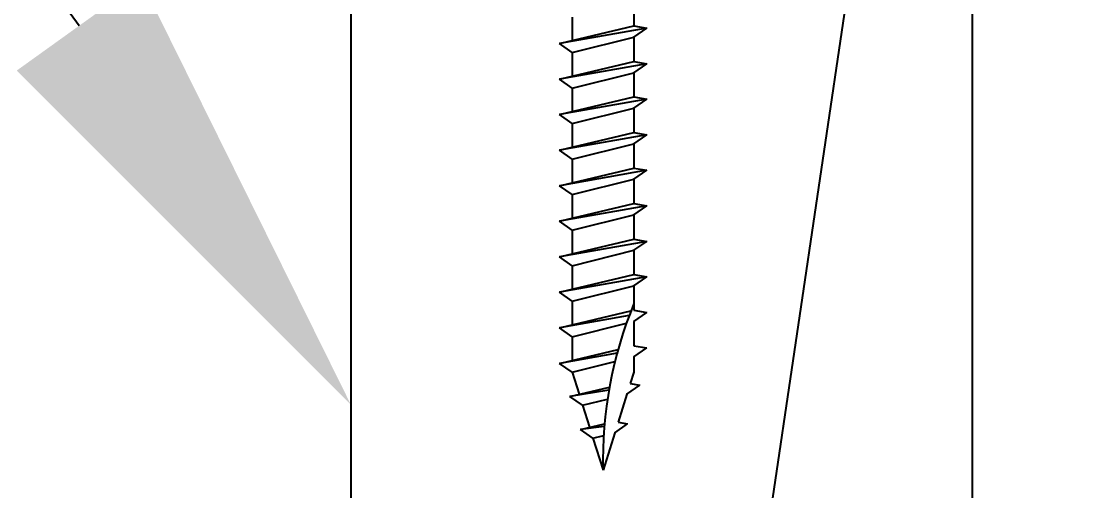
# Model space of a CAD drawing. Header units: inches. Extents: x -2661 to 42767, y -1222 to 9099.
# Drawn here: x -1006.658 to -1003.637, y 2100.531 to 2101.851 of the extents above; entities that cross this region are included whole.
import ezdxf
from ezdxf import colors
from ezdxf.entities.mleader import LeaderData, LeaderLine
from ezdxf.math import Vec2, Vec3

# ---------------------------------------------------------------- set-up
doc = ezdxf.new("R2010")
doc.units = ezdxf.units.IN
doc.header["$LTSCALE"] = 12
doc.header["$MEASUREMENT"] = 0
doc.layers.add('DESIGNER COMMENTS', color=221, linetype='CONTINUOUS', plot=False)
for name, color, linetype in [('S-NOTE', 4, 'CONTINUOUS'), ('S-SIMPSON', 2, 'CONTINUOUS'), ('S-WOOD', 3, 'CONTINUOUS')]:
    doc.layers.add(name, color=color, linetype=linetype)
doc.styles.add('Arial', font='arial.ttf', dxfattribs={"width": 0.85})

# ---------------------------------------------------------------- blocks, each defined once
blk = doc.blocks.new('SDS.25X6-f')
at = {"layer": 'S-SIMPSON', "color": 1}
for p, q in [((0.087, -4.6816), (0.087, -4.75)), ((0.087, -4.6816), (0.087, -4.75)), ((0.087, -4.6816), (0.087, -4.75)), ((0.087, -4.6816), (0.087, -4.75)), ((-0.087, -4.7249), (-0.087, -4.7912)), ((-0.087, -4.7249), (-0.087, -4.7912)), ((-0.087, -4.7249), (-0.087, -4.7912)), ((-0.087, -4.7249), (-0.087, -4.7912)), ((-0.123, -4.7997), (0.087, -4.75)), ((-0.123, -4.7997), (0.087, -4.75)), ((-0.123, -4.7997), (0.087, -4.75)), ((-0.123, -4.7997), (0.087, -4.75)), ((0.123, -4.7563), (-0.123, -4.7997)), ((0.123, -4.7563), (-0.123, -4.7997)), ((0.123, -4.7563), (-0.123, -4.7997)), ((0.123, -4.7563), (-0.123, -4.7997)), ((0.087, -4.75), (0.123, -4.7563)), ((0.087, -4.75), (0.123, -4.7563)), ((0.087, -4.75), (0.123, -4.7563)), ((0.087, -4.75), (0.123, -4.7563)), ((0.087, -4.7816), (0.123, -4.7563)), ((0.087, -4.7816), (0.123, -4.7563)), ((0.087, -4.7816), (0.123, -4.7563)), ((0.087, -4.7816), (0.123, -4.7563)), ((-0.087, -4.8249), (-0.123, -4.7997)), ((-0.087, -4.8249), (-0.123, -4.7997)), ((-0.087, -4.8249), (-0.123, -4.7997)), ((-0.087, -4.8249), (-0.123, -4.7997)), ((-0.087, -4.8249), (0.087, -4.7816)), ((-0.087, -4.8249), (0.087, -4.7816)), ((-0.087, -4.8249), (0.087, -4.7816)), ((-0.087, -4.8249), (0.087, -4.7816)), ((0.087, -4.7816), (0.087, -4.85)), ((0.087, -4.7816), (0.087, -4.85)), ((0.087, -4.7816), (0.087, -4.85)), ((0.087, -4.7816), (0.087, -4.85)), ((0.087, -4.7816), (0.087, -4.85)), ((0.087, -4.7816), (0.087, -4.85)), ((-0.087, -4.8249), (-0.087, -4.8912)), ((-0.087, -4.8249), (-0.087, -4.8912)), ((-0.087, -4.8249), (-0.087, -4.8912)), ((-0.087, -4.8249), (-0.087, -4.8912)), ((-0.087, -4.8249), (-0.087, -4.8912)), ((-0.087, -4.8249), (-0.087, -4.8912)), ((-0.123, -4.8997), (0.087, -4.85)), ((-0.123, -4.8997), (0.087, -4.85)), ((-0.123, -4.8997), (0.087, -4.85)), ((-0.123, -4.8997), (0.087, -4.85)), ((0.123, -4.8563), (-0.123, -4.8997)), ((0.123, -4.8563), (-0.123, -4.8997)), ((0.123, -4.8563), (-0.123, -4.8997)), ((0.123, -4.8563), (-0.123, -4.8997)), ((0.087, -4.85), (0.123, -4.8563)), ((0.087, -4.85), (0.123, -4.8563)), ((0.087, -4.85), (0.123, -4.8563)), ((0.087, -4.85), (0.123, -4.8563)), ((0.087, -4.8816), (0.123, -4.8563)), ((0.087, -4.8816), (0.123, -4.8563)), ((0.087, -4.8816), (0.123, -4.8563)), ((0.087, -4.8816), (0.123, -4.8563)), ((-0.087, -4.9249), (0.087, -4.8816)), ((-0.087, -4.9249), (0.087, -4.8816)), ((-0.087, -4.9249), (0.087, -4.8816)), ((-0.087, -4.9249), (0.087, -4.8816)), ((0.087, -4.8816), (0.087, -4.95)), ((0.087, -4.8816), (0.087, -4.95)), ((0.087, -4.8816), (0.087, -4.95)), ((0.087, -4.8816), (0.087, -4.95)), ((-0.087, -4.9249), (-0.123, -4.8997)), ((-0.087, -4.9249), (-0.123, -4.8997)), ((-0.087, -4.9249), (-0.123, -4.8997)), ((-0.087, -4.9249), (-0.123, -4.8997)), ((-0.123, -4.9997), (0.087, -4.95)), ((-0.123, -4.9997), (0.087, -4.95)), ((-0.123, -4.9997), (0.087, -4.95)), ((-0.123, -4.9997), (0.087, -4.95)), ((-0.087, -4.9249), (-0.087, -4.9912)), ((-0.087, -4.9249), (-0.087, -4.9912)), ((-0.087, -4.9249), (-0.087, -4.9912)), ((-0.087, -4.9249), (-0.087, -4.9912)), ((0.087, -4.95), (0.123, -4.9563)), ((0.087, -4.95), (0.123, -4.9563)), ((0.087, -4.95), (0.123, -4.9563)), ((0.087, -4.95), (0.123, -4.9563)), ((0.123, -4.9563), (-0.123, -4.9997)), ((0.123, -4.9563), (-0.123, -4.9997)), ((0.123, -4.9563), (-0.123, -4.9997)), ((0.123, -4.9563), (-0.123, -4.9997)), ((-0.087, -5.0249), (0.087, -4.9816)), ((-0.087, -5.0249), (0.087, -4.9816)), ((-0.087, -5.0249), (0.087, -4.9816)), ((-0.087, -5.0249), (0.087, -4.9816)), ((0.087, -4.9816), (0.123, -4.9563)), ((0.087, -4.9816), (0.123, -4.9563)), ((0.087, -4.9816), (0.123, -4.9563)), ((0.087, -4.9816), (0.123, -4.9563)), ((0.087, -4.9816), (0.087, -5.05)), ((-0.087, -5.0249), (-0.123, -4.9997)), ((-0.087, -5.0249), (-0.123, -4.9997)), ((-0.087, -5.0249), (-0.123, -4.9997)), ((-0.087, -5.0249), (-0.123, -4.9997)), ((-0.087, -5.0249), (-0.087, -5.0912)), ((-0.123, -5.0997), (0.087, -5.05)), ((-0.123, -5.0997), (0.087, -5.05)), ((0.123, -5.0563), (-0.123, -5.0997)), ((0.123, -5.0563), (-0.123, -5.0997)), ((0.087, -5.05), (0.123, -5.0563)), ((0.087, -5.05), (0.123, -5.0563)), ((0.087, -5.0816), (0.123, -5.0563)), ((0.087, -5.0816), (0.123, -5.0563)), ((-0.087, -5.1249), (-0.123, -5.0997)), ((-0.087, -5.1249), (-0.123, -5.0997)), ((-0.087, -5.1249), (0.087, -5.0816)), ((-0.087, -5.1249), (0.087, -5.0816)), ((0.087, -5.0816), (0.087, -5.15)), ((0.087, -5.0816), (0.087, -5.15)), ((-0.087, -5.1249), (-0.087, -5.1912)), ((-0.087, -5.1249), (-0.087, -5.1912)), ((-0.123, -5.1997), (0.087, -5.15)), ((-0.123, -5.1997), (0.087, -5.15)), ((0.123, -5.1563), (-0.123, -5.1997)), ((0.123, -5.1563), (-0.123, -5.1997)), ((0.087, -5.15), (0.123, -5.1563)), ((0.087, -5.15), (0.123, -5.1563)), ((0.087, -5.1816), (0.123, -5.1563)), ((0.087, -5.1816), (0.123, -5.1563)), ((-0.087, -5.2249), (0.087, -5.1816)), ((-0.087, -5.2249), (0.087, -5.1816)), ((0.087, -5.1816), (0.087, -5.25)), ((-0.087, -5.2249), (-0.123, -5.1997)), ((-0.087, -5.2249), (-0.123, -5.1997)), ((-0.087, -5.2249), (-0.087, -5.2912)), ((-0.123, -5.2997), (0.087, -5.25)), ((0.123, -5.2563), (-0.123, -5.2997)), ((0.087, -5.25), (0.123, -5.2563)), ((0.087, -5.2816), (0.123, -5.2563)), ((-0.087, -5.3249), (0.087, -5.2816)), ((0.087, -5.2816), (0.087, -5.35)), ((-0.087, -5.3249), (-0.123, -5.2997)), ((-0.087, -5.3249), (-0.087, -5.3912)), ((-0.123, -5.3997), (0.087, -5.35)), ((0.123, -5.3563), (-0.123, -5.3997)), ((0.087, -5.35), (0.123, -5.3563)), ((0.087, -5.3816), (0.123, -5.3563)), ((-0.087, -5.4249), (-0.123, -5.3997)), ((-0.087, -5.4249), (0.087, -5.3816)), ((0.087, -5.3816), (0.087, -5.45)), ((-0.087, -5.4249), (-0.087, -5.4912)), ((-0.123, -5.4997), (0.087, -5.45)), ((0.123, -5.4563), (-0.123, -5.4997)), ((0.087, -5.45), (0.123, -5.4563)), ((0.087, -5.4816), (0.123, -5.4563)), ((-0.087, -5.5249), (0.087, -5.4816)), ((0.087, -5.4816), (0.087, -5.55)), ((-0.087, -5.5249), (-0.123, -5.4997)), ((-0.087, -5.5249), (-0.087, -5.5912)), ((-0.123, -5.5997), (0.0787, -5.552)), ((0.087, -5.55), (0.123, -5.5563)), ((0.087, -5.5816), (0.123, -5.5563)), ((0.0737, -5.565), (-0.123, -5.5997)), ((-0.087, -5.6249), (0.0658, -5.5869)), ((0.087, -5.5816), (0.087, -5.65)), ((-0.087, -5.6249), (-0.123, -5.5997)), ((-0.087, -5.6249), (-0.087, -5.6912)), ((-0.1227, -5.6997), (0.0425, -5.6605)), ((0.0396, -5.6711), (-0.1227, -5.6997)), ((0.087, -5.65), (0.123, -5.6563)), ((0.087, -5.6816), (0.123, -5.6563)), ((-0.0867, -5.7249), (-0.1227, -5.6997)), ((-0.0867, -5.7249), (0.0334, -5.6949)), ((0.087, -5.6816), (0.087, -5.7241)), ((-0.0867, -5.7249), (-0.0673, -5.7865)), ((0.087, -5.7241), (0.0768, -5.7566)), ((-0.0931, -5.7926), (0.0182, -5.7663)), ((0.0673, -5.7865), (0.1033, -5.7613)), ((0.0768, -5.7566), (0.1033, -5.7613)), ((0.0166, -5.7751), (-0.0931, -5.7926)), ((-0.0575, -5.8176), (-0.0931, -5.7926)), ((-0.0575, -5.8176), (0.0126, -5.8001)), ((0.0673, -5.7865), (0.0425, -5.8651)), ((-0.0575, -5.8176), (-0.038, -5.8796)), ((-0.0635, -5.8856), (0.0043, -5.8696)), ((0.0036, -5.8774), (-0.0635, -5.8856)), ((-0.0283, -5.9103), (-0.0635, -5.8856)), ((0.0331, -5.895), (0.0691, -5.8698)), ((0.0425, -5.8651), (0.0691, -5.8698)), ((-0.0283, -5.9103), (0.0018, -5.9028)), ((-0.0283, -5.9103), (0, -6)), ((0.0331, -5.895), (0, -6))]:
    blk.add_line(p, q, dxfattribs=at)
blk.add_arc((1.1585, -5.9726), 1.1588, 157.6147, 181.3564, dxfattribs=at)

msp = doc.modelspace()

# ---------------------------------------------------------------- linework, layer by layer
at = {"layer": 'S-WOOD', "color": 2}
msp.add_line((-1005.73021, 2092.4636), (-1003.98021, 2104.31434), dxfattribs=at)
at = {"layer": 'S-WOOD'}
msp.add_lwpolyline([(-1005.73021, 2092.4636), (-1003.98021, 2092.4636), (-1003.98021, 2104.3386), (-1005.73021, 2104.3386)], close=True, dxfattribs=at)

# ---------------------------------------------------------------- block references
at = {"layer": 'S-SIMPSON'}
msp.add_blockref('SDS.25X6-f', (-1005.02028, 2106.5886), dxfattribs=at)

# ---------------------------------------------------------------- leaders
at = {"layer": 'DESIGNER COMMENTS'}
ml = msp.add_multileader_mtext('Standard', dxfattribs=at)
ml.set_content('\\A1;{\\C221;**OR REMOVE BLOCKING  AND CHECK STEEL BEAM FOR COMPRESSION/FULLY UNBRACED**}', color=4, style='Arial')
ml.set_leader_properties(color=2)
ml.build(insert=Vec2(0, 0))
ml.multileader.update_dxf_attribs({"dogleg_length": 0.36, "arrow_head_size": 1.3125, "scale": 12})
ctx = ml.context
ctx.base_point, ctx.scale, ctx.char_height, ctx.arrow_head_size, ctx.landing_gap_size, ctx.plane_origin = Vec3(-821.89359, 2812.87241), 12, 1.125, 1.3125, 1.08, Vec3(-798.84089, 3112.57783)
ctx.text_align_type = 2
notes = []
notes.append((ctx, [(0, (0, 0, 0), (0, 0), (1, 0), 1, [])]))
ctx.mtext.insert, ctx.mtext.width, ctx.mtext.alignment, ctx.mtext.flow_direction = Vec3(-803.19341, 2813.4445), 18.6130968, 3, 5
ml = msp.add_multileader_mtext('Standard', dxfattribs=at)
ml.set_content('\\A1;{\\C221;**OR REMOVE BLOCKING  AND CHECK STEEL BEAM FOR COMPRESSION/FULLY UNBRACED**}', color=4, style='Arial')
ml.set_leader_properties(color=2)
ml.build(insert=Vec2(0, 0))
ml.multileader.update_dxf_attribs({"dogleg_length": 0.36, "arrow_head_size": 1.3125, "scale": 12})
ctx = ml.context
ctx.base_point, ctx.scale, ctx.char_height, ctx.arrow_head_size, ctx.landing_gap_size, ctx.plane_origin = Vec3(-919.29777, 2809.54938), 12, 1.125, 1.3125, 1.08, Vec3(-896.24507, 3109.25481)
ctx.text_align_type = 2
notes.append((ctx, [(0, (0, 0, 0), (0, 0), (1, 0), 1, [])]))
ctx.mtext.insert, ctx.mtext.width, ctx.mtext.alignment, ctx.mtext.flow_direction = Vec3(-900.59759, 2810.12148), 18.6130968, 3, 5
ml = msp.add_multileader_mtext('Standard', dxfattribs=at)
ml.set_content('\\A1;{\\C221;**OR REMOVE BLOCKING  AND CHECK STEEL BEAM FOR COMPRESSION/FULLY UNBRACED**}', color=4, style='Arial')
ml.set_leader_properties(color=2)
ml.build(insert=Vec2(0, 0))
ml.multileader.update_dxf_attribs({"dogleg_length": 0.36, "arrow_head_size": 1.3125, "scale": 12})
ctx = ml.context
ctx.base_point, ctx.scale, ctx.char_height, ctx.arrow_head_size, ctx.landing_gap_size, ctx.plane_origin = Vec3(-801.79391, 2704.25533), 12, 1.125, 1.3125, 1.08, Vec3(-778.74122, 3003.96076)
ctx.text_align_type = 2
notes.append((ctx, [(0, (0, 0, 0), (0, 0), (1, 0), 1, [])]))
ctx.mtext.insert, ctx.mtext.width, ctx.mtext.alignment, ctx.mtext.flow_direction = Vec3(-783.09374, 2704.82743), 18.6130968, 3, 5
ml = msp.add_multileader_mtext('Standard', dxfattribs=at)
ml.set_content('\\A1;{\\C221;**OR REMOVE BLOCKING  AND CHECK STEEL BEAM FOR COMPRESSION/FULLY UNBRACED**}', color=4, style='Arial')
ml.set_leader_properties(color=2)
ml.build(insert=Vec2(0, 0))
ml.multileader.update_dxf_attribs({"dogleg_length": 0.36, "arrow_head_size": 1.3125, "scale": 12})
ctx = ml.context
ctx.base_point, ctx.scale, ctx.char_height, ctx.arrow_head_size, ctx.landing_gap_size, ctx.plane_origin = Vec3(-899.76304, 2702.80006), 12, 1.125, 1.3125, 1.08, Vec3(-876.71034, 3002.50548)
ctx.text_align_type = 2
notes.append((ctx, [(0, (0, 0, 0), (0, 0), (1, 0), 1, [])]))
ctx.mtext.insert, ctx.mtext.width, ctx.mtext.alignment, ctx.mtext.flow_direction = Vec3(-881.06286, 2703.37215), 18.6130968, 3, 5
ml = msp.add_multileader_mtext('Standard', dxfattribs=at)
ml.set_content('\\A1;{\\C221;**OR REMOVE BLOCKING  AND CHECK STEEL BEAM FOR COMPRESSION/FULLY UNBRACED**}', color=4, style='Arial')
ml.set_leader_properties(color=2)
ml.build(insert=Vec2(0, 0))
ml.multileader.update_dxf_attribs({"dogleg_length": 0.36, "arrow_head_size": 1.3125, "scale": 12})
ctx = ml.context
ctx.base_point, ctx.scale, ctx.char_height, ctx.arrow_head_size, ctx.landing_gap_size, ctx.plane_origin = Vec3(-912.68205, 2632.22233), 12, 1.125, 1.3125, 1.08, Vec3(-889.62935, 2924.45911)
ctx.text_align_type = 2
notes.append((ctx, [(0, (0, 0, 0), (0, 0), (1, 0), 1, [])]))
ctx.mtext.insert, ctx.mtext.width, ctx.mtext.alignment, ctx.mtext.flow_direction = Vec3(-893.98187, 2632.79442), 18.6130968, 3, 5
at = {"layer": 'S-NOTE'}
ml = msp.add_multileader_mtext('Standard', dxfattribs=at)
ml.set_content('\\A1;1{\\H0.7x;\\S3#4;}" LSL BLOCKING', color=4, style='Arial')
ml.set_leader_properties(color=2)
ml.build(insert=Vec2(0, 0))
ml.multileader.update_dxf_attribs({"dogleg_length": 0.36, "arrow_head_size": 1.3125, "scale": 12})
ctx = ml.context
ctx.base_point, ctx.scale, ctx.char_height, ctx.arrow_head_size, ctx.landing_gap_size, ctx.plane_origin = Vec3(-1034.68872, 2118.99275), 12, 1.125, 1.3125, 1.08, Vec3(518.32112, 2381.39066)
ctx.text_align_type = 2
notes.append((ctx, [(0, (1, 1, 0), (-1018.80892, 2118.99275), (-1, 0), 1.5, [(0, [(-1005.73021, 2100.77257)], 0, [])])]))
ctx.mtext.insert, ctx.mtext.width, ctx.mtext.alignment, ctx.mtext.flow_direction = Vec3(-1021.38892, 2119.56484), 20.9672773, 3, 5
for ctx, leaders in notes:
    for number, flags, end, landing, length, lines in leaders:
        leader = LeaderData()
        leader.index, (leader.has_last_leader_line, leader.has_dogleg_vector, leader.attachment_direction) = number, flags
        leader.last_leader_point, leader.dogleg_vector, leader.dogleg_length = Vec3(end), Vec3(landing), length
        for number, points, colour, breaks in lines:
            line = LeaderLine()
            line.index, line.vertices, line.color, line.breaks = number, Vec3.list(points), colors.encode_raw_color(colour), breaks
            leader.lines.append(line)
        ctx.leaders.append(leader)

doc.saveas('drawing.dxf')
